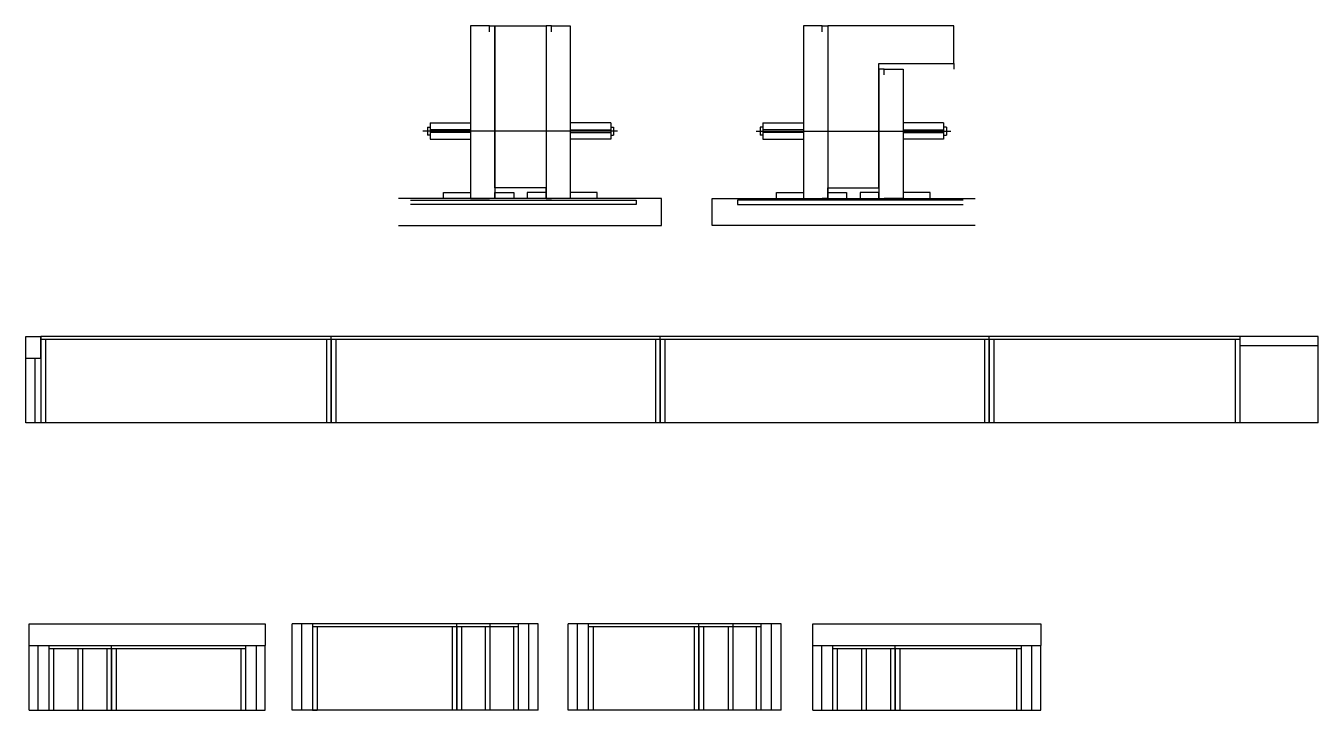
# Model space of a CAD drawing. Header units: metres. Extents: x 7779 to 8738, y 7491 to 7999.
import ezdxf

# ---------------------------------------------------------------- set-up
doc = ezdxf.new("R2010")
doc.units = ezdxf.units.M
for name, color, linetype in [('barrote', 7, 'Continuous'), ('CONCRETO', 7, 'Continuous'), ('COTA', 7, 'Continuous'), ('Madeira', 7, 'Continuous'), ('Painéis', 7, 'Continuous'), ('SARR_2.2x7', 7, 'Continuous'), ('SARR_3.5x7', 7, 'Continuous'), ('SCO-___-LAJ', 7, 'Continuous'), ('TENSOR', 7, 'Continuous')]:
    doc.layers.add(name, color=color, linetype=linetype)

msp = doc.modelspace()

# ---------------------------------------------------------------- linework, layer by layer
at = {"color": 7, "lineweight": 25}
for p, q in [((8076.99, 7923.61), (8076.99, 7917.61)), ((8076.99, 7923.61), (8078.99, 7923.61)), ((8078.99, 7917.61), (8076.99, 7917.61)), ((8078.99, 7926.61), (8078.99, 7914.61)), ((8078.99, 7926.61), (8108.99, 7926.61)), ((8108.99, 7921.61), (8078.99, 7921.61)), ((8108.99, 7919.61), (8078.99, 7919.61)), ((8212.99, 7926.61), (8182.99, 7926.61)), ((8182.99, 7921.61), (8212.99, 7921.61)), ((8182.99, 7919.61), (8212.99, 7919.61)), ((8212.99, 7926.61), (8212.99, 7914.61)), ((8212.99, 7923.61), (8214.99, 7923.61)), ((8212.99, 7917.61), (8214.99, 7917.61)), ((8214.99, 7923.61), (8214.99, 7917.61)), ((8323.89, 7923.61), (8323.89, 7917.61)), ((8325.89, 7923.61), (8323.89, 7923.61)), ((8325.89, 7917.61), (8323.89, 7917.61)), ((8325.89, 7926.61), (8325.89, 7914.61)), ((8325.89, 7926.61), (8355.89, 7926.61)), ((8355.89, 7921.61), (8325.89, 7921.61)), ((8355.89, 7919.61), (8325.89, 7919.61)), ((8459.89, 7926.61), (8429.89, 7926.61)), ((8429.89, 7921.61), (8459.89, 7921.61)), ((8429.89, 7919.61), (8459.89, 7919.61)), ((8459.89, 7926.61), (8459.89, 7914.61)), ((8461.89, 7923.61), (8459.89, 7923.61)), ((8459.89, 7917.61), (8461.89, 7917.61)), ((8461.89, 7923.61), (8461.89, 7917.61)), ((8078.99, 7914.61), (8108.99, 7914.61)), ((8212.99, 7914.61), (8182.99, 7914.61)), ((8325.89, 7914.61), (8355.89, 7914.61)), ((8459.89, 7914.61), (8429.89, 7914.61))]:
    msp.add_line(p, q, dxfattribs=at)
at = {"layer": 'barrote', "color": 7, "lineweight": 25}
for points in [[(8055.54, 7850.64), (8250.72, 7850.64), (8250.72, 7870.64), (8055.54, 7870.64)], [(8483.34, 7850.64), (8288.16, 7850.64), (8288.16, 7870.64), (8483.34, 7870.64)]]:
    msp.add_lwpolyline(points, dxfattribs=at)
at = {"layer": 'CONCRETO', "color": 7, "lineweight": 25}
for points in [[(8126.99, 7998.64), (8126.99, 7998.64), (8164.99, 7998.64), (8164.99, 7970.64), (8164.99, 7970.64), (8164.99, 7878.64), (8126.99, 7878.64), (8126.99, 7998.64)], [(8467.49, 7970.64), (8467.49, 7998.64), (8373.89, 7998.64), (8373.89, 7970.64), (8373.89, 7970.64), (8373.89, 7878.64), (8411.89, 7878.64), (8411.89, 7970.64)]]:
    msp.add_lwpolyline(points, dxfattribs=at)
at = {"layer": 'COTA', "color": 7, "lineweight": 25}
for p, q in [((7779.16, 7752.27), (7779.16, 7768.27)), ((7779.16, 7768.27), (7790.16, 7768.27)), ((7781.66, 7539.18), (7781.66, 7555.18)), ((7781.66, 7555.18), (7956.66, 7555.18)), ((7956.66, 7555.18), (7956.66, 7539.18)), ((8362.93, 7539.18), (8362.93, 7555.18)), ((8362.93, 7555.18), (8531.93, 7555.18)), ((8531.93, 7555.18), (8531.93, 7539.18))]:
    msp.add_line(p, q, dxfattribs=at)
at = {"layer": 'Madeira', "color": 7, "lineweight": 25}
for points in [[(8122.99, 7994.24), (8122.99, 7998.64), (8108.99, 7998.64), (8108.99, 7994.24)], [(8122.99, 7998.64), (8108.99, 7998.64), (8108.99, 7870.64), (8122.99, 7870.64)], [(8168.99, 7994.24), (8168.99, 7998.64), (8182.99, 7998.64), (8182.99, 7994.24)], [(8168.99, 7998.64), (8182.99, 7998.64), (8182.99, 7870.64), (8168.99, 7870.64)], [(8369.89, 7994.24), (8369.89, 7998.64), (8355.89, 7998.64), (8355.89, 7994.24)], [(8369.89, 7998.64), (8355.89, 7998.64), (8355.89, 7870.64), (8369.89, 7870.64)], [(8415.89, 7962.24), (8415.89, 7966.64), (8429.89, 7966.64), (8429.89, 7962.24)], [(8415.89, 7966.64), (8429.89, 7966.64), (8429.89, 7870.64), (8415.89, 7870.64)], [(8088.99, 7870.64), (8088.99, 7875.04), (8108.99, 7875.04), (8108.99, 7870.64)], [(8126.99, 7870.64), (8126.99, 7875.04), (8140.99, 7875.04), (8140.99, 7870.64)], [(8164.99, 7870.64), (8164.99, 7875.04), (8150.99, 7875.04), (8150.99, 7870.64)], [(8202.99, 7870.64), (8202.99, 7875.04), (8182.99, 7875.04), (8182.99, 7870.64)], [(8335.89, 7870.64), (8335.89, 7875.04), (8355.89, 7875.04), (8355.89, 7870.64)], [(8373.89, 7870.64), (8373.89, 7875.04), (8387.89, 7875.04), (8387.89, 7870.64)], [(8411.89, 7870.64), (8411.89, 7875.04), (8397.89, 7875.04), (8397.89, 7870.64)], [(8449.89, 7870.64), (8449.89, 7875.04), (8429.89, 7875.04), (8429.89, 7870.64)]]:
    msp.add_lwpolyline(points, dxfattribs=at)
at = {"layer": 'Painéis', "color": 7, "lineweight": 25}
for p, q in [((8737.66, 7768.27), (7790.16, 7768.27)), ((7790.16, 7752.27), (7790.16, 7768.27)), ((8005.66, 7704.27), (8005.66, 7768.27)), ((8249.66, 7704.27), (8249.66, 7768.27)), ((8493.66, 7704.27), (8493.66, 7768.27)), ((8737.66, 7704.27), (8737.66, 7768.27)), ((7779.16, 7704.27), (7779.16, 7752.27)), ((7779.16, 7752.27), (7790.16, 7752.27)), ((8737.66, 7704.27), (7779.16, 7704.27)), ((8159.25, 7555.18), (7976.75, 7555.18)), ((7976.75, 7491.18), (7976.75, 7555.18)), ((8098.75, 7491.18), (8098.75, 7555.18)), ((8159.25, 7491.18), (8159.25, 7555.18)), ((8339.33, 7555.18), (8181.33, 7555.18)), ((8181.33, 7491.18), (8181.33, 7555.18)), ((8278.33, 7491.18), (8278.33, 7555.18)), ((8339.33, 7491.18), (8339.33, 7555.18)), ((7781.66, 7539.18), (7956.66, 7539.18)), ((7781.66, 7491.18), (7781.66, 7539.18)), ((7842.66, 7491.18), (7842.66, 7539.18)), ((7956.66, 7491.18), (7956.66, 7539.18)), ((8362.93, 7539.18), (8531.93, 7539.18)), ((8362.93, 7491.18), (8362.93, 7539.18)), ((8423.93, 7491.18), (8423.93, 7539.18)), ((8531.93, 7491.18), (8531.93, 7539.18)), ((7781.66, 7491.18), (7956.66, 7491.18)), ((8159.25, 7491.18), (7976.75, 7491.18)), ((8339.33, 7491.18), (8181.33, 7491.18)), ((8362.93, 7491.18), (8531.93, 7491.18))]:
    msp.add_line(p, q, dxfattribs=at)
for points in [[(8122.99, 7998.64), (8126.99, 7998.64), (8126.99, 7870.64), (8122.99, 7870.64)], [(8168.99, 7998.64), (8164.99, 7998.64), (8164.99, 7870.64), (8168.99, 7870.64)], [(8369.89, 7998.64), (8373.89, 7998.64), (8373.89, 7870.64), (8369.89, 7870.64)], [(8411.89, 7966.64), (8411.89, 7970.64), (8467.49, 7970.64), (8467.49, 7966.64)], [(8415.89, 7966.64), (8411.89, 7966.64), (8411.89, 7870.64), (8415.89, 7870.64)], [(8164.99, 7875.04), (8164.99, 7878.64), (8126.99, 7878.64), (8126.99, 7875.04)], [(8373.89, 7875.04), (8373.89, 7878.64), (8411.89, 7878.64), (8411.89, 7875.04)]]:
    msp.add_lwpolyline(points, dxfattribs=at)
at = {"layer": 'SARR_2.2x7', "color": 7, "lineweight": 25}
for p, q in [((8005.66, 7766.07), (7790.16, 7766.07)), ((8249.66, 7766.07), (8005.66, 7766.07)), ((8493.66, 7766.07), (8249.66, 7766.07)), ((8679.66, 7766.07), (8493.66, 7766.07)), ((8737.66, 7761.27), (8679.66, 7761.27)), ((7786.16, 7704.27), (7786.16, 7752.27)), ((7983.75, 7491.18), (7983.75, 7555.18)), ((8152.25, 7491.18), (8152.25, 7555.18)), ((8188.33, 7491.18), (8188.33, 7555.18)), ((8332.33, 7491.18), (8332.33, 7555.18)), ((8098.75, 7552.98), (7991.75, 7552.98)), ((8144.25, 7552.98), (8098.75, 7552.98)), ((8278.33, 7552.98), (8196.33, 7552.98)), ((8324.33, 7552.98), (8278.33, 7552.98)), ((7788.22, 7491.18), (7788.22, 7539.18)), ((7796.22, 7536.98), (7842.66, 7536.98)), ((7842.66, 7536.98), (7942.11, 7536.98)), ((7950.11, 7491.18), (7950.11, 7539.18)), ((8369.48, 7491.18), (8369.48, 7539.18)), ((8377.48, 7536.98), (8423.93, 7536.98)), ((8423.93, 7536.98), (8517.37, 7536.98)), ((8525.37, 7491.18), (8525.37, 7539.18))]:
    msp.add_line(p, q, dxfattribs=at)
at = {"layer": 'SARR_3.5x7', "color": 7, "lineweight": 25}
for p, q in [((7790.16, 7768.27), (7790.16, 7704.27)), ((7793.66, 7766.07), (7793.66, 7704.27)), ((8002.16, 7766.07), (8002.16, 7704.27)), ((8005.66, 7766.07), (8005.66, 7704.27)), ((8009.16, 7766.07), (8009.16, 7704.27)), ((8246.16, 7766.07), (8246.16, 7704.27)), ((8249.66, 7766.07), (8249.66, 7704.27)), ((8253.16, 7766.07), (8253.16, 7704.27)), ((8490.16, 7766.07), (8490.16, 7704.27)), ((8493.66, 7766.07), (8493.66, 7704.27)), ((8497.16, 7766.07), (8497.16, 7704.27)), ((8676.16, 7766.07), (8676.16, 7704.27)), ((8679.66, 7768.27), (8679.66, 7704.27)), ((8493.66, 7704.27), (8490.16, 7704.27)), ((8497.16, 7704.27), (8493.66, 7704.27)), ((8679.66, 7704.27), (8676.16, 7704.27)), ((7991.75, 7555.18), (7991.75, 7491.18)), ((8123.4, 7555.18), (8123.4, 7491.18)), ((8144.25, 7555.18), (8144.25, 7491.18)), ((8196.33, 7555.18), (8196.33, 7491.18)), ((8303.48, 7555.18), (8303.48, 7491.18)), ((8324.33, 7555.18), (8324.33, 7491.18)), ((7995.25, 7552.98), (7995.25, 7491.18)), ((8095.25, 7552.98), (8095.25, 7491.18)), ((8098.75, 7552.98), (8098.75, 7491.18)), ((8102.25, 7552.98), (8102.25, 7491.18)), ((8119.9, 7552.98), (8119.9, 7491.18)), ((8140.75, 7552.98), (8140.75, 7491.18)), ((8199.83, 7552.98), (8199.83, 7491.18)), ((8274.83, 7552.98), (8274.83, 7491.18)), ((8278.33, 7552.98), (8278.33, 7491.18)), ((8281.83, 7552.98), (8281.83, 7491.18)), ((8299.98, 7552.98), (8299.98, 7491.18)), ((8320.83, 7552.98), (8320.83, 7491.18)), ((7796.22, 7539.18), (7796.22, 7491.18)), ((7799.72, 7536.98), (7799.72, 7491.18)), ((7817.66, 7536.98), (7817.66, 7491.18)), ((7821.16, 7536.98), (7821.16, 7491.18)), ((7839.16, 7536.98), (7839.16, 7491.18)), ((7842.66, 7536.98), (7842.66, 7491.18)), ((7846.16, 7536.98), (7846.16, 7491.18)), ((7938.61, 7536.98), (7938.61, 7491.18)), ((7942.11, 7539.18), (7942.11, 7491.18)), ((8377.48, 7539.18), (8377.48, 7491.18)), ((8380.98, 7536.98), (8380.98, 7491.18)), ((8398.93, 7536.98), (8398.93, 7491.18)), ((8402.43, 7536.98), (8402.43, 7491.18)), ((8420.43, 7536.98), (8420.43, 7491.18)), ((8423.93, 7536.98), (8423.93, 7491.18)), ((8427.43, 7536.98), (8427.43, 7491.18)), ((8513.87, 7536.98), (8513.87, 7491.18)), ((8517.37, 7539.18), (8517.37, 7491.18)), ((7839.16, 7491.18), (7842.66, 7491.18)), ((7842.66, 7491.18), (7846.16, 7491.18)), ((7991.75, 7491.18), (7995.25, 7491.18)), ((8144.25, 7491.18), (8140.75, 7491.18)), ((8324.33, 7491.18), (8320.83, 7491.18)), ((8420.43, 7491.18), (8423.93, 7491.18)), ((8423.93, 7491.18), (8427.43, 7491.18))]:
    msp.add_line(p, q, dxfattribs=at)
at = {"layer": 'SCO-___-LAJ', "color": 7, "lineweight": 25}
for points in [[(8064.54, 7869.31), (8231.85, 7869.31), (8231.85, 7866.11), (8064.54, 7866.11)], [(8474.34, 7869.31), (8307.03, 7869.31), (8307.03, 7866.11), (8474.34, 7866.11)]]:
    msp.add_lwpolyline(points, dxfattribs=at)
at = {"layer": 'TENSOR', "color": 7, "lineweight": 25}
for p, q in [((8217.99, 7920.61), (8073.69, 7920.61)), ((8320.89, 7920.61), (8465.19, 7920.61))]:
    msp.add_line(p, q, dxfattribs=at)

doc.saveas('drawing.dxf')
